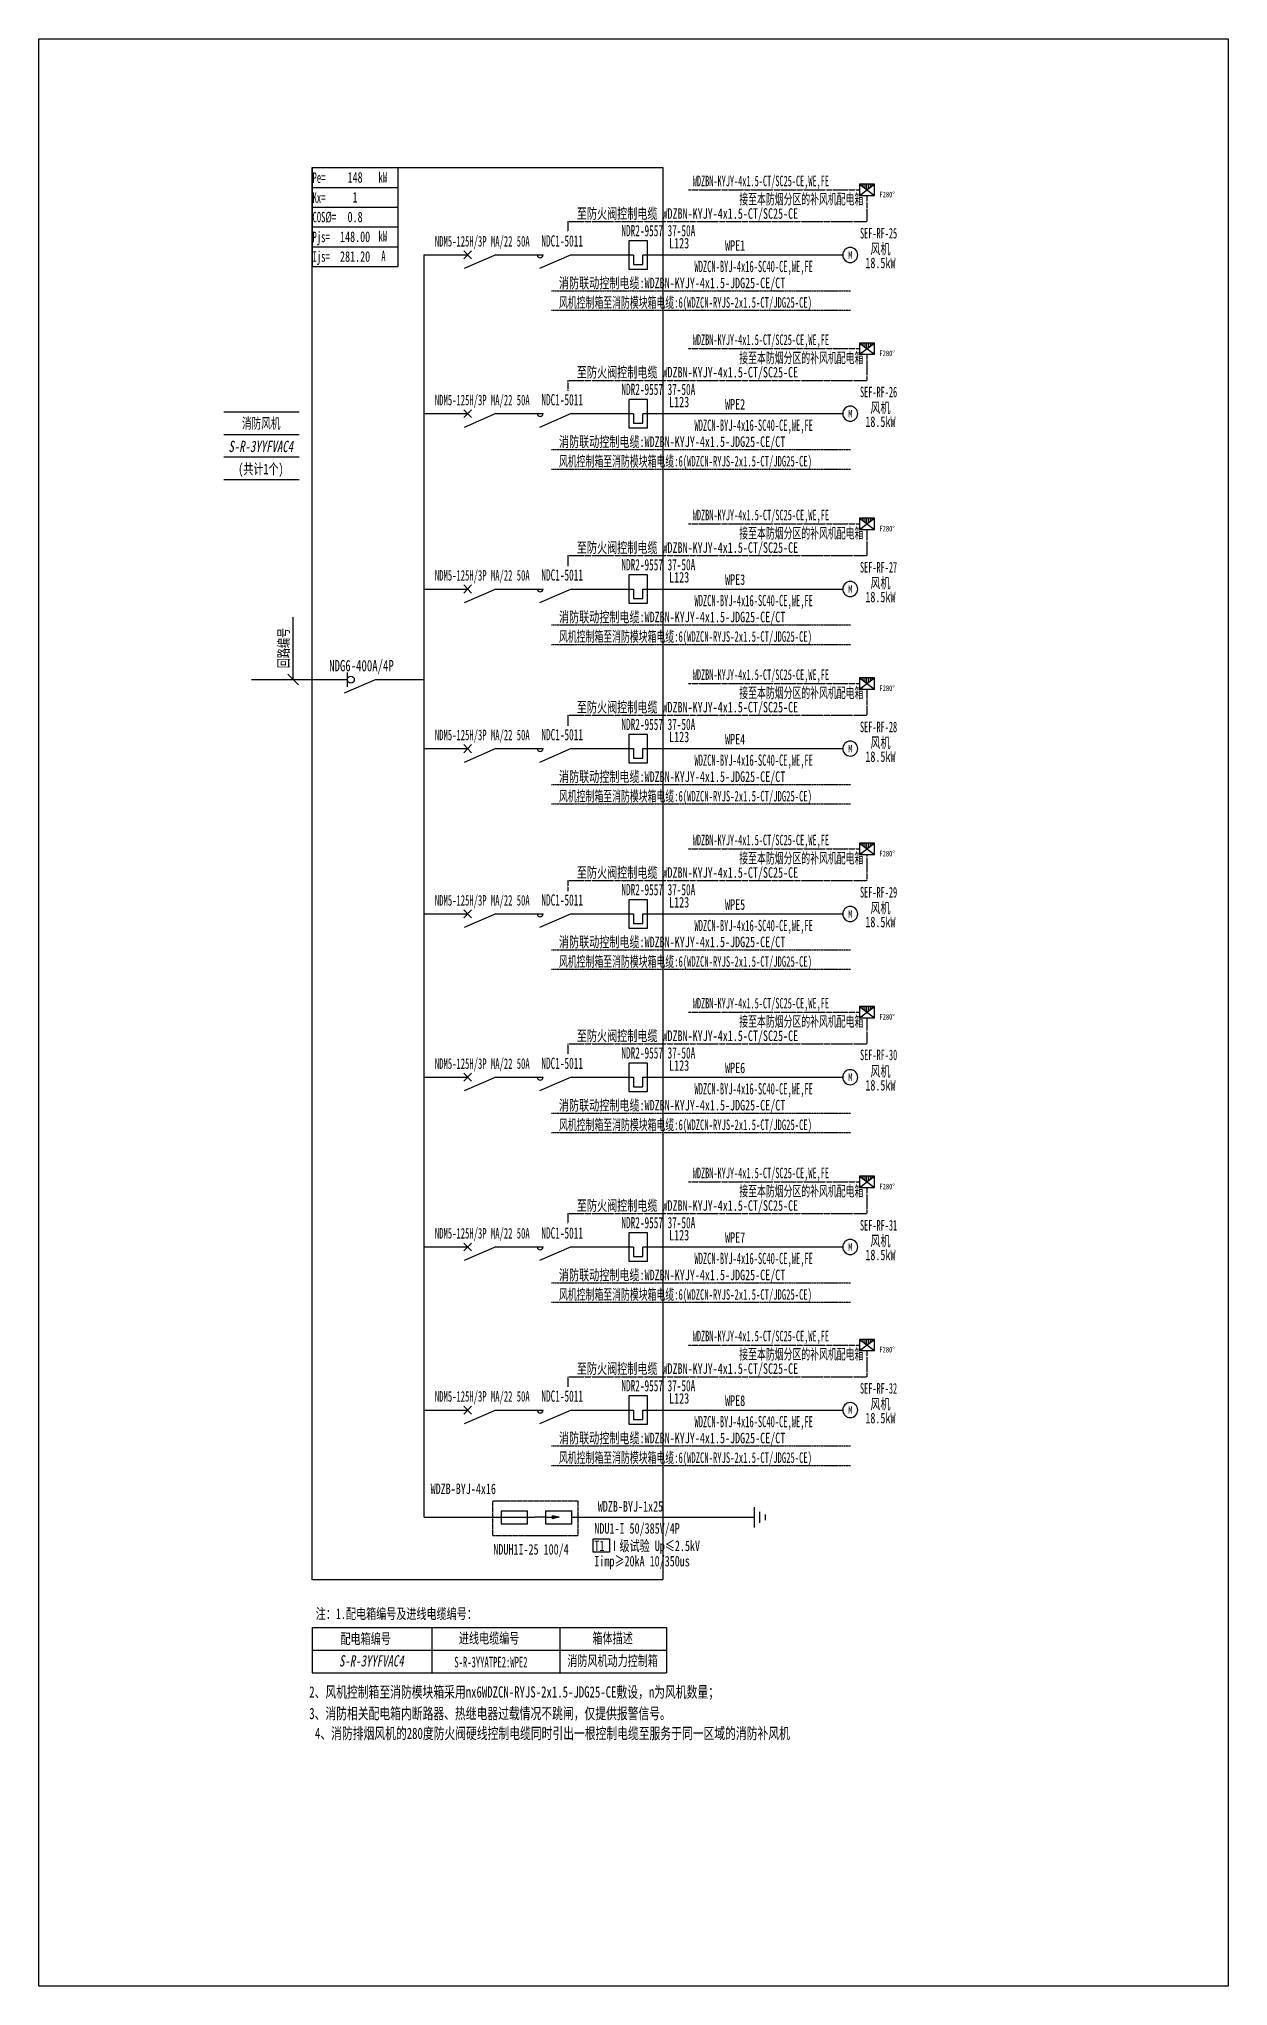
# Model space of a CAD drawing. Extents: x 323541 to 325272, y 280095 to 282930.
import ezdxf
from ezdxf.enums import TextEntityAlignment as Align

# ---------------------------------------------------------------- set-up
doc = ezdxf.new("R2010")
doc.units = 0
doc.header["$MEASUREMENT"] = 0
for name, pattern in [('DASHDOT', [1, 0.5, -0.25, 0, -0.25]), ('DASHED', [0.75, 0.5, -0.25]), ('DASHED2', [0.375, 0.25, -0.125])]:
    doc.linetypes.add(name, pattern=pattern)
for name, color, linetype in [('D_E_Eqpm(强电设备)', 100, 'Continuous'), ('D_E_Eqpm（强电设备）', 100, 'Continuous'), ('D_E_Text(强电文字)', 51, 'Continuous'), ('D_E_Text（强电文字）', 51, 'Continuous'), ('D_E_Wire(强电线缆)', 10, 'Continuous'), ('D_E_Wire（强电线缆）', 10, 'Continuous'), ('D_T_TableDim（表格尺寸）', 255, 'Continuous'), ('系统图', 220, 'Continuous')]:
    doc.layers.add(name, color=color, linetype=linetype)
doc.styles.add('$1$电气', font='', dxfattribs={"width": 0.7})
doc.styles.add('$1$电气箱', font='simhei.ttf', dxfattribs={"width": 0.8, "oblique": 10})
doc.styles.add('$3$电气', font='', dxfattribs={"width": 0.7})
doc.styles.add('电气', font='', dxfattribs={"width": 0.7})
doc.styles.add('电气箱', font='simhei.ttf', dxfattribs={"width": 0.8, "oblique": 10})
doc.styles.get('$1$电气').set_extended_font_data('SimSun')
doc.styles.get('$3$电气').set_extended_font_data('SimSun')
doc.styles.get('电气').set_extended_font_data('SimSun')

# ---------------------------------------------------------------- blocks, each defined once
blk = doc.blocks.new('A$C670F4C17')
at = {"layer": 'D_E_Wire（强电线缆）', "linetype": 'DASHDOT', "ltscale": 0.5}
blk.add_line((0, 0), (7936, 0), dxfattribs=at)
at = {"layer": 'D_E_Text（强电文字）', "style": '电气', "width": 0.7}
blk.add_text('消防联动控制电缆:WDZBN-KYJY-4x1.5-JDG25-CE/CT', height=280, dxfattribs=at).set_placement((198, 68))
blk = doc.blocks.new('A$C70CE04DF')
at = {"layer": 'D_E_Wire（强电线缆）', "linetype": 'DASHDOT', "ltscale": 0.5}
blk.add_line((0, 0), (7936, 0), dxfattribs=at)
at = {"layer": 'D_E_Text（强电文字）', "style": '电气', "width": 0.6}
blk.add_text('风机控制箱至消防模块箱电缆:6(WDZCN-RYJS-2x1.5-CT/JDG25-CE)', height=280, dxfattribs=at).set_placement((198, 68))
blk = doc.blocks.new('1')
at = {"layer": 'D_E_Eqpm(强电设备)'}
for p, q in [((-314387, 61832), (-314387, 61082)), ((-313887, 61832), (-314387, 61832)), ((-313887, 61082), (-313887, 61832)), ((-314387, 61082), (-313887, 61082)), ((-314262, 61457), (-314262, 61207)), ((-314262, 61207), (-314012, 61207)), ((-314012, 61207), (-314012, 61457))]:
    blk.add_line(p, q, dxfattribs=at)
blk = doc.blocks.new('电机')
at = {"layer": 'D_E_Eqpm（强电设备）'}
for start, end in [(90, 180), (180, 270), (0, 90), (270, 0)]:
    blk.add_arc((0, 0), 200, start, end, dxfattribs=at)
at = {"layer": 'D_E_Eqpm（强电设备）', "color": 51, "style": '电气', "width": 0.7}
blk.add_text('M', height=200, dxfattribs=at).set_placement((0, 0), align=Align.MIDDLE)
blk = doc.blocks.new('280度防火阀')
at = {"layer": 'D_E_Eqpm（强电设备）'}
for p, q in [((-200, 300), (200, 0)), ((-200, 0), (200, 300)), ((-150, 263), (-150, 300)), ((-100, 225), (-100, 300)), ((-50, 187), (-50, 300)), ((0, 150), (0, 300)), ((50, 187), (50, 300)), ((100, 225), (100, 300)), ((150, 263), (150, 300))]:
    blk.add_line(p, q, dxfattribs=at)
blk.add_lwpolyline([(-200, 0), (200, 0), (200, 300), (-200, 300)], close=True, dxfattribs=at)
at = {"layer": 'D_E_Eqpm（强电设备）', "color": 51}
blk.add_point((-200, 0), dxfattribs=at)
blk.add_point((-200, 0), dxfattribs=at)
at = {"layer": 'D_E_Text（强电文字）', "color": 0, "style": '电气', "width": 0.7}
blk.add_text('F280%%D', height=150, dxfattribs=at).set_placement((331, -48))

msp = doc.modelspace()

# ---------------------------------------------------------------- linework, layer by layer
at = {"linetype": 'DASHED'}
for p, q in [((323938.5, 280686.3, 0), (323938.5, 282742.2, 0)), ((323938.5, 282742.2, 0), (324449.1, 282742.2, 0)), ((324449.1, 282742.2, 0), (324449.1, 280686.3, 0)), ((324449.1, 280686.3, 0), (323938.5, 280686.3, 0))]:
    msp.add_line(p, q, dxfattribs=at)
at = {"linetype": 'DASHED2', "elevation": 0}
msp.add_lwpolyline([(324201.3, 280801.6), (324325.2, 280801.6), (324325.2, 280750.5), (324201.3, 280750.5)], close=True, dxfattribs=at)
at = {"layer": 'D_E_Eqpm(强电设备)', "color": 100}
for p, q in [((324159, 282609.2, 0), (324170.6, 282620.9, 0)), ((324170.6, 282609.2, 0), (324159, 282620.9, 0)), ((324170.6, 282620.9, 0), (324159, 282609.2, 0)), ((324159, 282620.9, 0), (324170.6, 282609.2, 0)), ((324206, 282615, 0), (324159.5, 282595.1, 0)), ((324315.7, 282615, 0), (324269.3, 282595.1, 0)), ((324159, 282378.2, 0), (324170.6, 282389.8, 0)), ((324170.6, 282378.2, 0), (324159, 282389.8, 0)), ((324170.6, 282389.8, 0), (324159, 282378.2, 0)), ((324159, 282389.8, 0), (324170.6, 282378.2, 0)), ((324206, 282384, 0), (324159.5, 282364.1, 0)), ((324315.7, 282384, 0), (324269.3, 282364.1, 0)), ((324159, 282122.9, 0), (324170.6, 282134.6, 0)), ((324170.6, 282122.9, 0), (324159, 282134.6, 0)), ((324170.6, 282134.6, 0), (324159, 282122.9, 0)), ((324159, 282134.6, 0), (324170.6, 282122.9, 0)), ((324206, 282128.7, 0), (324159.5, 282108.8, 0)), ((324315.7, 282128.7, 0), (324269.3, 282108.8, 0)), ((324159, 281890.5, 0), (324170.6, 281902.2, 0)), ((324170.6, 281890.5, 0), (324159, 281902.2, 0)), ((324170.6, 281902.2, 0), (324159, 281890.5, 0)), ((324159, 281902.2, 0), (324170.6, 281890.5, 0)), ((324206, 281896.4, 0), (324159.5, 281876.4, 0)), ((324315.7, 281896.4, 0), (324269.3, 281876.4, 0)), ((324159, 281649.9, 0), (324170.6, 281661.5, 0)), ((324170.6, 281649.9, 0), (324159, 281661.5, 0)), ((324170.6, 281661.5, 0), (324159, 281649.9, 0)), ((324159, 281661.5, 0), (324170.6, 281649.9, 0)), ((324206, 281655.7, 0), (324159.5, 281635.8, 0)), ((324315.7, 281655.7, 0), (324269.3, 281635.8, 0)), ((324159, 281412.2, 0), (324170.6, 281423.8, 0)), ((324170.6, 281412.2, 0), (324159, 281423.8, 0)), ((324170.6, 281423.8, 0), (324159, 281412.2, 0)), ((324159, 281423.8, 0), (324170.6, 281412.2, 0)), ((324206, 281418, 0), (324159.5, 281398.1, 0)), ((324315.7, 281418, 0), (324269.3, 281398.1, 0)), ((324159, 281165.1, 0), (324170.6, 281176.7, 0)), ((324170.6, 281165.1, 0), (324159, 281176.7, 0)), ((324170.6, 281176.7, 0), (324159, 281165.1, 0)), ((324159, 281176.7, 0), (324170.6, 281165.1, 0)), ((324206, 281170.9, 0), (324159.5, 281151, 0)), ((324315.7, 281170.9, 0), (324269.3, 281151, 0)), ((324159, 280927.7, 0), (324170.6, 280939.3, 0)), ((324170.6, 280927.7, 0), (324159, 280939.3, 0)), ((324170.6, 280939.3, 0), (324159, 280927.7, 0)), ((324159, 280939.3, 0), (324170.6, 280927.7, 0)), ((324206, 280933.5, 0), (324159.5, 280913.6, 0)), ((324315.7, 280933.5, 0), (324269.3, 280913.6, 0))]:
    msp.add_line(p, q, dxfattribs=at)
at = {"layer": 'D_E_Eqpm(强电设备)'}
for p, q in [((324213.4, 280786.7, 0), (324252, 280786.7, 0)), ((324213.4, 280786.7, 0), (324213.4, 280768, 0)), ((324251.9, 280768, 0), (324251.9, 280786.7, 0)), ((324278.2, 280786.7, 0), (324316.8, 280786.7, 0)), ((324278.2, 280786.7, 0), (324278.2, 280768, 0)), ((324316.6, 280768, 0), (324316.6, 280786.7, 0)), ((324213.4, 280768, 0), (324251.9, 280768, 0)), ((324278.2, 280777.4, 0), (324262.6, 280777.4, 0)), ((324278.2, 280777.4, 0), (324298.2, 280777.4, 0)), ((324278.2, 280768, 0), (324316.6, 280768, 0)), ((324298.2, 280777.4, 0), (324288.5, 280779.4, 0)), ((324288.5, 280775.4, 0), (324288.5, 280779.4, 0)), ((324298.2, 280777.4, 0), (324288.5, 280775.4, 0))]:
    msp.add_line(p, q, dxfattribs=at)
at = {"layer": 'D_E_Eqpm(强电设备)', "color": 100}
for centre in [(324270.4, 282615, 0), (324270.4, 282384, 0), (324270.4, 282128.7, 0), (324270.4, 281896.4, 0), (324270.4, 281655.7, 0), (324270.4, 281418, 0), (324270.4, 281170.9, 0), (324270.4, 280933.5, 0)]:
    msp.add_arc(centre, 4.12, 180, 0, dxfattribs=at)
at = {"layer": 'D_E_Eqpm(强电设备)'}
msp.add_solid([(324288.5, 280775.4, 0), (324298.2, 280777.4, 0), (324288.5, 280779.4, 0)], dxfattribs=at)
at = {"layer": 'D_E_Eqpm（强电设备）'}
msp.add_line((323989.6, 282007.3, 0), (323989.6, 281986.5, 0), dxfattribs=at)
at = {"layer": 'D_E_Eqpm（强电设备）', "color": 100}
msp.add_line((323985.4, 281977.4, 0), (324030.8, 281996.9, 0), dxfattribs=at)
at = {"layer": 'D_E_Eqpm（强电设备）'}
msp.add_circle((323994.7, 281996.9, 0), 5.06, dxfattribs=at)
at = {"layer": 'D_E_Text（强电文字）'}
for p, q in [((323938.5, 282742.2, 0), (324063.3, 282742.2, 0)), ((323938.5, 282742.2, 0), (323938.5, 282598.2, 0)), ((324063.3, 282742.2, 0), (324063.3, 282598.2, 0)), ((323938.5, 282713.4, 0), (324063.3, 282713.4, 0)), ((323938.5, 282684.6, 0), (324063.3, 282684.6, 0)), ((323938.5, 282655.8, 0), (324063.3, 282655.8, 0)), ((323938.5, 282627, 0), (324063.3, 282627, 0)), ((323938.5, 282598.2, 0), (324063.3, 282598.2, 0)), ((323910.6, 281996.9, 0), (323910.6, 282087.9, 0)), ((323918.3, 281989.1, 0), (323902.8, 282004.6, 0))]:
    msp.add_line(p, q, dxfattribs=at)
at = {"layer": 'D_E_Text（强电文字）', "elevation": 0}
msp.add_lwpolyline([(324347.6, 280746.2), (324371.5, 280746.2), (324371.5, 280726.6), (324347.6, 280726.6)], close=True, dxfattribs=at)
at = {"layer": 'D_E_Wire(强电线缆)', "color": 10}
for p, q in [((324101.6, 282615, 0), (324164.8, 282615, 0)), ((324206, 282615, 0), (324274.6, 282615, 0)), ((324315.7, 282615, 0), (324406.2, 282615, 0)), ((324419.9, 282615, 0), (324710.9, 282615, 0)), ((324101.6, 282384, 0), (324164.8, 282384, 0)), ((324206, 282384, 0), (324274.6, 282384, 0)), ((324315.7, 282384, 0), (324406.2, 282384, 0)), ((324419.9, 282384, 0), (324710.9, 282384, 0)), ((324101.6, 282128.7, 0), (324164.8, 282128.7, 0)), ((324206, 282128.7, 0), (324274.6, 282128.7, 0)), ((324315.7, 282128.7, 0), (324406.2, 282128.7, 0)), ((324419.9, 282128.7, 0), (324710.9, 282128.7, 0)), ((324101.6, 281896.4, 0), (324164.8, 281896.4, 0)), ((324206, 281896.4, 0), (324274.6, 281896.4, 0)), ((324315.7, 281896.4, 0), (324406.2, 281896.4, 0)), ((324419.9, 281896.4, 0), (324710.9, 281896.4, 0)), ((324101.6, 281655.7, 0), (324164.8, 281655.7, 0)), ((324206, 281655.7, 0), (324274.6, 281655.7, 0)), ((324315.7, 281655.7, 0), (324406.2, 281655.7, 0)), ((324419.9, 281655.7, 0), (324710.9, 281655.7, 0)), ((324101.6, 281418, 0), (324164.8, 281418, 0)), ((324206, 281418, 0), (324274.6, 281418, 0)), ((324315.7, 281418, 0), (324406.2, 281418, 0)), ((324419.9, 281418, 0), (324710.9, 281418, 0)), ((324101.6, 281170.9, 0), (324164.8, 281170.9, 0)), ((324206, 281170.9, 0), (324274.6, 281170.9, 0)), ((324315.7, 281170.9, 0), (324406.2, 281170.9, 0)), ((324419.9, 281170.9, 0), (324710.9, 281170.9, 0)), ((324101.6, 280933.5, 0), (324164.8, 280933.5, 0)), ((324206, 280933.5, 0), (324274.6, 280933.5, 0)), ((324315.7, 280933.5, 0), (324406.2, 280933.5, 0)), ((324419.9, 280933.5, 0), (324710.9, 280933.5, 0))]:
    msp.add_line(p, q, dxfattribs=at)
at = {"layer": 'D_E_Wire（强电线缆）', "linetype": 'DASHDOT', "ltscale": 0.5}
for p, q in [((324485.8, 282709.7, 0), (324735.2, 282709.7, 0)), ((324746.2, 282701.5, 0), (324746.2, 282663.6, 0)), ((324310.8, 282663.6, 0), (324746.2, 282663.6, 0)), ((324310.8, 282663.6, 0), (324310.8, 282648.5, 0)), ((324485.8, 282478.7, 0), (324735.2, 282478.7, 0)), ((324746.2, 282470.4, 0), (324746.2, 282432.5, 0)), ((324310.8, 282432.5, 0), (324746.2, 282432.5, 0)), ((324310.8, 282432.5, 0), (324310.8, 282417.4, 0)), ((324485.8, 282223.4, 0), (324735.2, 282223.4, 0)), ((324746.2, 282215.2, 0), (324746.2, 282177.3, 0)), ((324310.8, 282177.3, 0), (324746.2, 282177.3, 0)), ((324310.8, 282177.3, 0), (324310.8, 282162.2, 0)), ((324485.8, 281991, 0), (324735.2, 281991, 0)), ((324746.2, 281982.8, 0), (324746.2, 281944.9, 0)), ((324310.8, 281944.9, 0), (324746.2, 281944.9, 0)), ((324310.8, 281944.9, 0), (324310.8, 281929.8, 0)), ((324485.8, 281750.4, 0), (324735.2, 281750.4, 0)), ((324746.2, 281742.1, 0), (324746.2, 281704.2, 0)), ((324310.8, 281704.2, 0), (324746.2, 281704.2, 0)), ((324310.8, 281704.2, 0), (324310.8, 281689.1, 0)), ((324485.8, 281512.7, 0), (324735.2, 281512.7, 0)), ((324746.2, 281504.4, 0), (324746.2, 281466.5, 0)), ((324310.8, 281466.5, 0), (324746.2, 281466.5, 0)), ((324310.8, 281466.5, 0), (324310.8, 281451.4, 0)), ((324485.8, 281265.6, 0), (324735.2, 281265.6, 0)), ((324746.2, 281257.4, 0), (324746.2, 281219.5, 0)), ((324310.8, 281219.5, 0), (324746.2, 281219.5, 0)), ((324310.8, 281219.5, 0), (324310.8, 281204.4, 0)), ((324485.8, 281028.2, 0), (324735.2, 281028.2, 0)), ((324746.2, 281020, 0), (324746.2, 280982, 0)), ((324310.8, 280982, 0), (324746.2, 280982, 0)), ((324310.8, 280982, 0), (324310.8, 280967, 0))]:
    msp.add_line(p, q, dxfattribs=at)
at = {"layer": 'D_E_Wire（强电线缆）'}
for p, q in [((324101.6, 280777.4, 0), (324101.6, 282615, 0)), ((324101.6, 282213.6, 0), (324101.6, 282384, 0)), ((324101.6, 282095.8, 0), (324101.6, 282122.9, 0)), ((323850.2, 281996.9, 0), (323989.6, 281996.9, 0)), ((324030.8, 281996.9, 0), (324101.6, 281996.9, 0)), ((324582.3, 280762.7, 0), (324582.3, 280792.1, 0)), ((324101.6, 280777.4, 0), (324262.6, 280777.4, 0)), ((324316.6, 280777.4, 0), (324582.3, 280777.4, 0)), ((324590.3, 280769.4, 0), (324590.3, 280785.4, 0)), ((324598.3, 280773.4, 0), (324598.3, 280781.4, 0))]:
    msp.add_line(p, q, dxfattribs=at)
at = {"layer": 'D_T_TableDim（表格尺寸）', "color": 255}
for p, q in [((323809.8, 282386.9, 0), (323919.5, 282386.9, 0)), ((323809.8, 282353.9, 0), (323919.5, 282353.9, 0)), ((323809.8, 282321, 0), (323919.5, 282321, 0)), ((323809.8, 282321, 0), (323919.5, 282321, 0)), ((323809.8, 282321, 0), (323919.5, 282321, 0)), ((323809.8, 282321, 0), (323919.5, 282321, 0)), ((323809.8, 282321, 0), (323919.5, 282321, 0)), ((323809.8, 282288.1, 0), (323919.5, 282288.1, 0))]:
    msp.add_line(p, q, dxfattribs=at)
at = {"layer": 'D_T_TableDim（表格尺寸）', "ltscale": 3.5}
for p, q in [((323938.5, 280616.8, 0), (324454.1, 280616.8, 0)), ((323938.5, 280616.8, 0), (323938.5, 280550.9, 0)), ((324112.8, 280616.8, 0), (324112.8, 280550.9, 0)), ((324299, 280616.8, 0), (324299, 280550.9, 0)), ((324454.1, 280616.8, 0), (324454.1, 280550.9, 0)), ((323938.5, 280583.9, 0), (324454.1, 280583.9, 0)), ((323938.5, 280583.9, 0), (324454.1, 280583.9, 0)), ((324112.8, 280583.9, 0), (324112.8, 280550.9, 0)), ((324299, 280583.9, 0), (324299, 280550.9, 0)), ((323938.5, 280550.9, 0), (324454.1, 280550.9, 0))]:
    msp.add_line(p, q, dxfattribs=at)
at = {"layer": '系统图', "ltscale": 9973.992009}
msp.add_lwpolyline([(323540.6, 282929.5), (325272, 282929.5), (325272, 280095), (323540.6, 280095)], close=True, dxfattribs=at)

# ---------------------------------------------------------------- block references
at = {"layer": 'D_E_Eqpm(强电设备)', "color": 100, "xscale": 0.05486714680238333, "yscale": 0.05486714680238333, "zscale": 0.05486714680238333}
for p in [(341648.9, 279243, 0), (341648.9, 279012, 0), (341648.9, 278756.7, 0), (341648.9, 278524.4, 0), (341648.9, 278283.7, 0), (341648.9, 278046, 0), (341648.9, 277798.9, 0), (341648.9, 277561.5, 0)]:
    msp.add_blockref('1', p, dxfattribs=at)
at = {"layer": 'D_E_Eqpm（强电设备）', "xscale": 0.05486714680238333, "yscale": 0.05486714680238333, "zscale": 0.05486714680238333}
for name, p in [('280度防火阀', (324746.2, 282701.5, 0)), ('电机', (324721.9, 282615, 0)), ('280度防火阀', (324746.2, 282470.4, 0)), ('电机', (324721.9, 282384, 0)), ('280度防火阀', (324746.2, 282215.2, 0)), ('电机', (324721.9, 282128.7, 0)), ('280度防火阀', (324746.2, 281982.8, 0)), ('电机', (324721.9, 281896.4, 0)), ('280度防火阀', (324746.2, 281742.1, 0)), ('电机', (324721.9, 281655.7, 0)), ('280度防火阀', (324746.2, 281504.4, 0)), ('电机', (324721.9, 281418, 0)), ('280度防火阀', (324746.2, 281257.4, 0)), ('电机', (324721.9, 281170.9, 0)), ('280度防火阀', (324746.2, 281020, 0)), ('电机', (324721.9, 280933.5, 0))]:
    msp.add_blockref(name, p, dxfattribs=at)
at = {"layer": 'D_E_Wire（强电线缆）', "xscale": 0.05486714680238333, "yscale": 0.05486714680238333, "zscale": 0.05486714680238333}
for name, p in [('A$C670F4C17', (324286.9, 282562.9, 0)), ('A$C70CE04DF', (324286.9, 282534.5, 0)), ('A$C670F4C17', (324286.9, 282331.8, 0)), ('A$C70CE04DF', (324286.9, 282303.4, 0)), ('A$C670F4C17', (324286.9, 282076.6, 0)), ('A$C70CE04DF', (324286.9, 282048.2, 0)), ('A$C670F4C17', (324286.9, 281844.2, 0)), ('A$C70CE04DF', (324286.9, 281815.8, 0)), ('A$C670F4C17', (324286.9, 281603.6, 0)), ('A$C70CE04DF', (324286.9, 281575.1, 0)), ('A$C670F4C17', (324286.9, 281365.9, 0)), ('A$C70CE04DF', (324286.9, 281337.4, 0)), ('A$C670F4C17', (324286.9, 281118.8, 0)), ('A$C70CE04DF', (324286.9, 281090.4, 0)), ('A$C670F4C17', (324286.9, 280881.4, 0)), ('A$C70CE04DF', (324286.9, 280852.9, 0))]:
    msp.add_blockref(name, p, dxfattribs=at)

# ---------------------------------------------------------------- texts
at = {"layer": 'D_E_Text(强电文字)', "color": 51, "style": '电气', "width": 0.6}
for s, p in [('NDR2-9557 37-50A', (324388.7, 282642.2, 0)), ('NDC1-5011', (324272.2, 282627.2, 0)), ('NDC1-5011', (324272.2, 282396.1, 0)), ('NDR2-9557 37-50A', (324388.7, 282411.2, 0)), ('NDC1-5011', (324272.2, 282140.9, 0)), ('NDR2-9557 37-50A', (324388.7, 282155.9, 0)), ('NDC1-5011', (324272.2, 281908.5, 0)), ('NDR2-9557 37-50A', (324388.7, 281923.5, 0)), ('NDR2-9557 37-50A', (324388.7, 281682.9, 0)), ('NDC1-5011', (324272.2, 281667.8, 0)), ('NDC1-5011', (324272.2, 281430.1, 0)), ('NDR2-9557 37-50A', (324388.7, 281445.2, 0)), ('NDR2-9557 37-50A', (324388.7, 281198.1, 0)), ('NDC1-5011', (324272.2, 281183, 0)), ('NDC1-5011', (324272.2, 280945.6, 0)), ('NDR2-9557 37-50A', (324388.7, 280960.7, 0))]:
    msp.add_text(s, height=16.46, dxfattribs=at).set_placement(p)
at = {"layer": 'D_E_Text(强电文字)', "color": 1, "style": '电气', "width": 0.55}
for p in [(324581.3, 282596.3, 0), (324581.3, 282365.2, 0), (324581.3, 282110, 0), (324581.3, 281877.6, 0), (324581.3, 281636.9, 0), (324581.3, 281399.2, 0), (324581.3, 281152.2, 0), (324581.3, 280914.7, 0)]:
    msp.add_text('WDZCN-BYJ-4x16-SC40-CE,WE,FE', height=16.46, dxfattribs=at).set_placement(p, align=Align.MIDDLE)
at = {"layer": 'D_E_Text(强电文字)', "color": 51, "style": '$3$电气', "width": 0.7}
msp.add_text('NDG6-400A/4P', height=16.46, dxfattribs=at).set_placement((324010.2, 282009, 0), align=Align.CENTER)
at = {"layer": 'D_E_Text(强电文字)', "style": '电气', "width": 0.7}
for s, p in [('WDZB-BYJ-4x16', (324110.9, 280811.2, 0)), ('WDZB-BYJ-1x25', (324354.3, 280785.6, 0)), ('T1 Ⅰ级试验 Up≤2.5kV ', (324349.3, 280728.2, 0)), ('Iimp≥20kA 10/350us', (324349.3, 280705.9, 0))]:
    msp.add_text(s, height=15.363, dxfattribs=at).set_placement(p)
at = {"layer": 'D_E_Text(强电文字)', "color": 51, "true_color": 0xffff7f, "style": '电气', "width": 0.7}
msp.add_text('NDU1-I 50/385V/4P', height=15.363, dxfattribs=at).set_placement((324349.3, 280753.6, 0))
at = {"layer": 'D_E_Text（强电文字）', "linetype": 'Continuous', "style": '电气', "width": 0.6}
for s, height, p in [('Pe=', 15.36, (323938.9, 282719.8, 0)), ('kW', 15.36, (324035, 282720.3, 0)), ('Kx=', 15.36, (323938.9, 282690.9, 0)), ('COS%%C=', 15.36, (323938.9, 282662.5, 0)), ('Pjs=', 15.36, (323938.9, 282633.6, 0)), ('kW', 15.36, (324035, 282634.5, 0)), ('Ijs=', 15.36, (323938.9, 282605.1, 0)), ('A', 15.4, (324039, 282605.7, 0))]:
    msp.add_text(s, height=height, dxfattribs=at).set_placement(p)
at = {"layer": 'D_E_Text（强电文字）', "style": '电气'}
for s, height, width, p in [('WDZBN-KYJY-4x1.5-CT/SC25-CE,WE,FE', 15.363, 0.5, (324492.6, 282715.1, 0)), ('至防火阀控制电缆 WDZBN-KYJY-4x1.5-CT/SC25-CE ', 15.363, 0.7, (324323.8, 282667.7, 0)), ('接至本防烟分区的补风机配电箱', 15.363, 0.6, (324560.3, 282688.7, 0)), ('L123', 15.36, 0.7, (324458.1, 282624.5, 0)), ('WDZBN-KYJY-4x1.5-CT/SC25-CE,WE,FE', 15.363, 0.5, (324492.6, 282484, 0)), ('接至本防烟分区的补风机配电箱', 15.363, 0.6, (324560.3, 282457.6, 0)), ('至防火阀控制电缆 WDZBN-KYJY-4x1.5-CT/SC25-CE ', 15.363, 0.7, (324323.8, 282436.7, 0)), ('L123', 15.36, 0.7, (324458.1, 282393.4, 0)), ('WDZBN-KYJY-4x1.5-CT/SC25-CE,WE,FE', 15.363, 0.5, (324492.6, 282228.8, 0)), ('接至本防烟分区的补风机配电箱', 15.363, 0.6, (324560.3, 282202.4, 0)), ('至防火阀控制电缆 WDZBN-KYJY-4x1.5-CT/SC25-CE ', 15.363, 0.7, (324323.8, 282181.4, 0)), ('L123', 15.36, 0.7, (324458.1, 282138.2, 0)), ('WDZBN-KYJY-4x1.5-CT/SC25-CE,WE,FE', 15.363, 0.5, (324492.6, 281996.4, 0)), ('接至本防烟分区的补风机配电箱', 15.363, 0.6, (324560.3, 281970, 0)), ('至防火阀控制电缆 WDZBN-KYJY-4x1.5-CT/SC25-CE ', 15.363, 0.7, (324323.8, 281949.1, 0)), ('L123', 15.36, 0.7, (324458.1, 281905.8, 0)), ('WPE4', 15.36, 0.7, (324539.6, 281902.4, 0)), ('WDZBN-KYJY-4x1.5-CT/SC25-CE,WE,FE', 15.363, 0.5, (324492.6, 281755.7, 0)), ('至防火阀控制电缆 WDZBN-KYJY-4x1.5-CT/SC25-CE ', 15.363, 0.7, (324323.8, 281708.4, 0)), ('接至本防烟分区的补风机配电箱', 15.363, 0.6, (324560.3, 281729.3, 0)), ('L123', 15.36, 0.7, (324458.1, 281665.1, 0)), ('WPE5', 15.36, 0.7, (324539.6, 281661.7, 0)), ('WDZBN-KYJY-4x1.5-CT/SC25-CE,WE,FE', 15.363, 0.5, (324492.6, 281518.1, 0)), ('接至本防烟分区的补风机配电箱', 15.363, 0.6, (324560.3, 281491.6, 0)), ('至防火阀控制电缆 WDZBN-KYJY-4x1.5-CT/SC25-CE ', 15.363, 0.7, (324323.8, 281470.7, 0)), ('L123', 15.36, 0.7, (324458.1, 281427.4, 0)), ('WPE6', 15.36, 0.7, (324539.6, 281424, 0)), ('WDZBN-KYJY-4x1.5-CT/SC25-CE,WE,FE', 15.363, 0.5, (324492.6, 281271, 0)), ('至防火阀控制电缆 WDZBN-KYJY-4x1.5-CT/SC25-CE ', 15.363, 0.7, (324323.8, 281223.6, 0)), ('接至本防烟分区的补风机配电箱', 15.363, 0.6, (324560.3, 281244.6, 0)), ('L123', 15.36, 0.7, (324458.1, 281180.4, 0)), ('WPE7', 15.36, 0.7, (324539.6, 281177, 0)), ('WDZBN-KYJY-4x1.5-CT/SC25-CE,WE,FE', 15.363, 0.5, (324492.6, 281033.6, 0)), ('接至本防烟分区的补风机配电箱', 15.363, 0.6, (324560.3, 281007.2, 0)), ('至防火阀控制电缆 WDZBN-KYJY-4x1.5-CT/SC25-CE ', 15.363, 0.7, (324323.8, 280986.2, 0)), ('L123', 15.36, 0.7, (324458.1, 280942.9, 0)), ('WPE8', 15.36, 0.7, (324539.6, 280939.6, 0)), ('注：1.配电箱编号及进线电缆编号：', 15.363, 0.7, (323943.6, 280629.4, 0)), (' 2、风机控制箱至消防模块箱采用nx6WDZCN-RYJS-2x1.5-JDG25-CE敷设，n为风机数量；', 16.46, 0.7, (323926.3, 280514.9, 0)), (' 3、消防相关配电箱内断路器、热继电器过载情况不跳闸，仅提供报警信号。', 16.46, 0.7, (323926.3, 280483.6, 0)), ('4、消防排烟风机的280度防火阀硬线控制电缆同时引出一根控制电缆至服务于同一区域的消防补风机', 16.46, 0.7, (323942.5, 280454.7, 0))]:
    msp.add_text(s, height=height, dxfattribs=dict(at, width=width)).set_placement(p)
at = {"layer": 'D_E_Text（强电文字）'}
for s, height, style, width, p in [('NDM5-125H/3P MA/22 50A', 15.363, '电气', 0.6, (324186.1, 282633.7, 0)), ('风机', 15.36, '电气', 0.7, (324765.8, 282624.1, 0)), ('18.5kW', 15.36, '电气', 0.7, (324765.8, 282603.7, 0)), ('NDM5-125H/3P MA/22 50A', 15.363, '电气', 0.6, (324186.1, 282402.6, 0)), ('风机', 15.36, '电气', 0.7, (324765.8, 282393, 0)), ('消防风机', 15.36, '$1$电气', 0.65, (323864.2, 282370.3, 0)), ('18.5kW', 15.36, '电气', 0.7, (324765.8, 282372.6, 0)), ('NDM5-125H/3P MA/22 50A', 15.363, '电气', 0.6, (324186.1, 282147.4, 0)), ('风机', 15.36, '电气', 0.7, (324765.8, 282137.8, 0)), ('18.5kW', 15.36, '电气', 0.7, (324765.8, 282117.4, 0)), ('NDM5-125H/3P MA/22 50A', 15.363, '电气', 0.6, (324186.1, 281915, 0)), ('18.5kW', 15.36, '电气', 0.7, (324765.8, 281885, 0)), ('风机', 15.36, '电气', 0.7, (324765.8, 281905.4, 0)), ('NDM5-125H/3P MA/22 50A', 15.363, '电气', 0.6, (324186.1, 281674.3, 0)), ('风机', 15.36, '电气', 0.7, (324765.8, 281664.7, 0)), ('18.5kW', 15.36, '电气', 0.7, (324765.8, 281644.3, 0)), ('NDM5-125H/3P MA/22 50A', 15.363, '电气', 0.6, (324186.1, 281436.6, 0)), ('18.5kW', 15.36, '电气', 0.7, (324765.8, 281406.6, 0)), ('风机', 15.36, '电气', 0.7, (324765.8, 281427, 0)), ('NDM5-125H/3P MA/22 50A', 15.363, '电气', 0.6, (324186.1, 281189.6, 0)), ('风机', 15.36, '电气', 0.7, (324765.8, 281180, 0)), ('18.5kW', 15.36, '电气', 0.7, (324765.8, 281159.6, 0)), ('NDM5-125H/3P MA/22 50A', 15.363, '电气', 0.6, (324186.1, 280952.2, 0)), ('18.5kW', 15.36, '电气', 0.7, (324765.8, 280922.1, 0)), ('风机', 15.36, '电气', 0.7, (324765.8, 280942.6, 0)), ('配电箱编号', 15.36, '电气', 0.7, (324016.3, 280601, 0)), ('进线电缆编号', 15.36, '电气', 0.7, (324196, 280601.8, 0)), ('箱体描述', 15.36, '电气', 0.7, (324375.9, 280601.8, 0)), ('S-R-3YYATPE2:WPE2', 15.363, '电气', 0.6, (324198.7, 280566.6, 0)), ('消防风机动力控制箱', 15.36, '电气', 0.7, (324375.9, 280568.9, 0))]:
    msp.add_text(s, height=height, dxfattribs=dict(at, style=style, width=width)).set_placement(p, align=Align.MIDDLE)
at = {"layer": 'D_E_Text（强电文字）', "color": 51, "style": '电气', "width": 0.7}
for s, p in [('WPE1', (324539.6, 282621.1, 0)), ('WPE2', (324539.6, 282390, 0)), ('WPE3', (324539.6, 282134.8, 0))]:
    msp.add_text(s, height=15.36, dxfattribs=at).set_placement(p)
at = {"layer": 'D_E_Text（强电文字）', "color": 51, "style": '电气', "width": 0.5}
msp.add_text('SEF-RF-25', height=15.36, dxfattribs=at).set_placement((324763.1, 282639, 0), align=Align.CENTER)
at = {"layer": 'D_E_Text（强电文字）'}
for s, style, width, p in [('SEF-RF-26', '电气', 0.5, (324763.1, 282407.9, 0)), ('(共计1个)', '$1$电气', 0.7, (323863.8, 282295.9, 0)), ('SEF-RF-27', '电气', 0.5, (324763.1, 282152.7, 0)), ('SEF-RF-28', '电气', 0.5, (324763.1, 281920.3, 0)), ('SEF-RF-29', '电气', 0.5, (324763.1, 281679.6, 0)), ('SEF-RF-30', '电气', 0.5, (324763.2, 281442.9, 0)), ('SEF-RF-31', '电气', 0.5, (324763.1, 281194.8, 0)), ('SEF-RF-32', '电气', 0.5, (324763.1, 280957.4, 0))]:
    msp.add_text(s, height=15.36, dxfattribs=dict(at, style=style, width=width)).set_placement(p, align=Align.CENTER)
at = {"layer": 'D_E_Text（强电文字）', "oblique": 10, "width": 0.7}
for style, p in [('$1$电气箱', (323863.6, 282336.3, 0)), ('电气箱', (324024.6, 280568.4, 0))]:
    msp.add_text('S-R-3YYFVAC4', height=16.46, dxfattribs=dict(at, style=style)).set_placement(p, align=Align.MIDDLE)
at = {"layer": 'D_E_Text（强电文字）', "style": '$3$电气', "width": 0.7}
msp.add_text('回路编号', height=15.36, rotation=90, dxfattribs=at).set_placement((323904.4, 282013.4, 0))
at = {"layer": 'D_E_Text（强电文字）', "color": 51, "true_color": 0xffff7f, "style": '电气', "width": 0.7}
msp.add_text('NDUH1I-25 100/4', height=15.363, dxfattribs=at).set_placement((324202.2, 280723.1, 0))
at = {"layer": 'D_E_Text（强电文字）', "width": 124.811, "attachment_point": 5, "style": '电气'}
for s, insert, char_height in [('148', (324000.9, 282727.8, 0), 15.36), ('1', (324000.9, 282699, 0), 15.4), ('0.8', (324000.9, 282670.2, 0), 15.36), ('{\\C200;148.00}', (324000.9, 282641.4, 0), 15.363), ('{\\C200;281.20}', (324000.9, 282612.6, 0), 15.363)]:
    msp.add_mtext(s, dxfattribs=dict(at, insert=insert, char_height=char_height))

doc.saveas('drawing.dxf')
